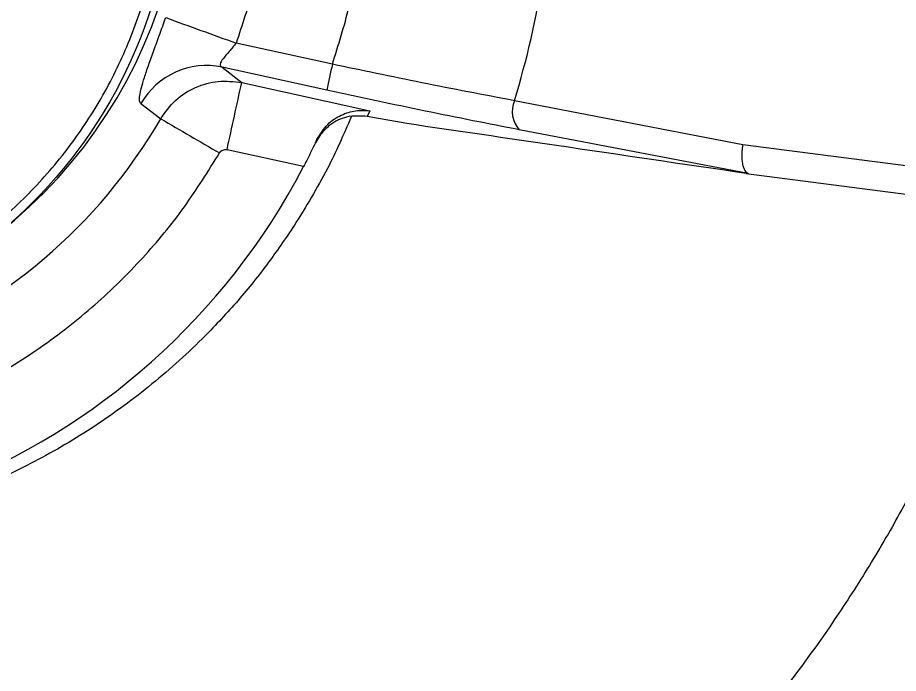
# Model space of a CAD drawing. Header units: millimetres. Extents: x 2642 to 4256, y 821 to 2003.
# Drawn here: x 3262.1 to 3358.3, y 1194.1 to 1265.8 of the extents above; entities that cross this region are included whole.
import ezdxf

# ---------------------------------------------------------------- set-up
doc = ezdxf.new("R2010")
doc.units = ezdxf.units.MM

msp = doc.modelspace()

# ---------------------------------------------------------------- linework, layer by layer
at = {"color": 7, "linetype": 'Continuous', "lineweight": 25}
for p, q in [((3296.515, 1260.687), (3286.006, 1262.994)), ((3284.466, 1260.372), (3286.608, 1258.677)), ((3295.895, 1257.863), (3284.466, 1260.372)), ((3286.608, 1258.677), (3300.597, 1255.605)), ((3341.338, 1251.895), (3316.393, 1256.702)), ((3275.598, 1256.378), (3277.756, 1254.727)), ((3300.597, 1255.605), (3300.321, 1254.991)), ((3304.639, 1254.199), (3300.321, 1254.991)), ((3295.22, 1253.018), (3294.662, 1252.103)), ((3341.919, 1248.737), (3316.896, 1253.533)), ((3294.662, 1252.103), (3294.822, 1252.459)), ((3375.17, 1247.493), (3341.338, 1251.895)), ((3293.368, 1249.513), (3285.003, 1251.349)), ((3341.717, 1248.752), (3367.301, 1245.452))]:
    msp.add_line(p, q, dxfattribs=at)
msp.add_circle((3226.642, 1282.693), 52.5, dxfattribs=at)
for centre, radius, start, end in [((3226.867, 1284.284), 53.574, 308.26934, 171.50515), ((3226.868, 1284.262), 93.672, 342.88971, 0.12059), ((3750.398, 2559.89), 1377.533, 249.958184, 250.298612), ((3282.784, 1252.265), 8.28, 78.27823, 150.21456), ((5090.741, 865.821), 1837.163, 167.588415, 167.678588), ((-1375.025, 2275.819), 4771.31, 347.60122, 347.691294), ((3319.228, 1255.527), 3.068, 157.4808, 220.53113), ((3226.867, 1284.205), 58.81, 253.09221, 329.91815), ((3965.004, 2429.381), 1360.927, 239.669618, 239.98259), ((3226.868, 1284.193), 75, 250.55137, 332.45778)]:
    msp.add_arc(centre, radius, start, end, dxfattribs=at)
for points, knots in [([(3226.434, 1113.962), (3228.995, 1113.987), (3232.575, 1114.021), (3237.844, 1114.3), (3242.309, 1114.636), (3247.625, 1115.201), (3253.194, 1115.974), (3259.007, 1116.985), (3264.978, 1118.241), (3271.054, 1119.751), (3277.192, 1121.522), (3283.358, 1123.556), (3289.521, 1125.856), (3295.658, 1128.421), (3301.746, 1131.251), (3307.766, 1134.345), (3313.698, 1137.7), (3319.527, 1141.312), (3325.237, 1145.177), (3330.813, 1149.291), (3336.24, 1153.649), (3341.506, 1158.243), (3346.597, 1163.067), (3351.502, 1168.115), (3356.209, 1173.378), (3360.707, 1178.848), (3364.985, 1184.516), (3369.034, 1190.373), (3372.843, 1196.41), (3376.405, 1202.616), (3379.71, 1208.981), (3382.751, 1215.493), (3385.52, 1222.142), (3388.01, 1228.917), (3390.216, 1235.804), (3392.131, 1242.793), (3393.749, 1249.871), (3395.067, 1257.025), (3396.08, 1264.241), (3396.784, 1271.509), (3397.177, 1278.813), (3397.256, 1286.141), (3397.019, 1293.479), (3396.465, 1300.813), (3395.593, 1308.131), (3394.402, 1315.418), (3392.894, 1322.661), (3391.069, 1329.845), (3388.929, 1336.958), (3386.475, 1343.986), (3383.71, 1350.914), (3380.637, 1357.731), (3377.26, 1364.421), (3373.583, 1370.973), (3369.609, 1377.373), (3365.344, 1383.609), (3360.793, 1389.667), (3355.961, 1395.535), (3350.854, 1401.201), (3345.477, 1406.654), (3340.03, 1411.701), (3334.557, 1416.354), (3329.099, 1420.623), (3323.474, 1424.666), (3317.692, 1428.474), (3311.765, 1432.042), (3305.703, 1435.364), (3299.517, 1438.434), (3293.22, 1441.248), (3286.826, 1443.8), (3280.351, 1446.086), (3273.814, 1448.102), (3267.239, 1449.845), (3260.666, 1451.309), (3254.172, 1452.491), (3247.882, 1453.388), (3242.359, 1453.972), (3237.476, 1454.339), (3232.652, 1454.579), (3226.677, 1454.696), (3221.161, 1454.586), (3215.891, 1454.314), (3211.427, 1453.976), (3206.111, 1453.411), (3200.542, 1452.638), (3194.729, 1451.628), (3188.757, 1450.372), (3182.681, 1448.861), (3176.543, 1447.091), (3170.378, 1445.056), (3164.215, 1442.757), (3158.078, 1440.192), (3151.99, 1437.361), (3145.97, 1434.268), (3140.037, 1430.913), (3134.208, 1427.301), (3128.498, 1423.435), (3122.923, 1419.321), (3117.496, 1414.964), (3112.23, 1410.37), (3107.139, 1405.545), (3102.234, 1400.497), (3097.527, 1395.235), (3093.029, 1389.765), (3088.751, 1384.096), (3084.702, 1378.239), (3080.893, 1372.202), (3077.331, 1365.997), (3074.026, 1359.632), (3070.983, 1353.12), (3068.221, 1346.468), (3065.884, 1340.186), (3064.606, 1336.081), (3064.042, 1334.273)], [0, 0, 0, 0, 0.0102074, 0.014274, 0.021037, 0.0280561, 0.0355867, 0.0434511, 0.0515783, 0.0599113, 0.0684099, 0.0770439, 0.085791, 0.0946336, 0.1035582, 0.112554, 0.1216124, 0.1307262, 0.1398897, 0.1490979, 0.1583469, 0.1676331, 0.1769537, 0.1863062, 0.1956884, 0.2050985, 0.2145348, 0.2239961, 0.233481, 0.2429885, 0.2525178, 0.262068, 0.2716385, 0.2812287, 0.2908382, 0.3004664, 0.3101132, 0.3197782, 0.3294613, 0.3391624, 0.3488814, 0.3586183, 0.3683733, 0.3781464, 0.387938, 0.3977483, 0.4075776, 0.4174265, 0.4272956, 0.4371854, 0.4470968, 0.4570307, 0.4669882, 0.4769704, 0.486979, 0.4970156, 0.5070822, 0.5171812, 0.5273154, 0.5374882, 0.5477037, 0.5569145, 0.5661226, 0.5753266, 0.5845258, 0.5937191, 0.6029052, 0.6120821, 0.6212471, 0.6303962, 0.6395236, 0.6486197, 0.6576679, 0.6666375, 0.6754633, 0.6839789, 0.6919633, 0.6976055, 0.7035012, 0.7112199, 0.7214273, 0.7254939, 0.7322569, 0.739276, 0.7468066, 0.754671, 0.7627982, 0.7711312, 0.7796298, 0.7882638, 0.7970109, 0.8058535, 0.8147781, 0.8237739, 0.8328323, 0.8419461, 0.8511096, 0.8603178, 0.8695668, 0.878853, 0.8881736, 0.8975261, 0.9069083, 0.9163184, 0.9257547, 0.935216, 0.9447009, 0.9542084, 0.9637377, 0.9732879, 0.9828584, 0.9924486, 1, 1, 1, 1]), ([(3275.598, 1256.378), (3275.539, 1256.462), (3275.421, 1256.629), (3275.455, 1257.237), (3275.632, 1258.083), (3275.966, 1259.205), (3276.428, 1260.568), (3277.004, 1262.169), (3277.641, 1263.924), (3278.088, 1265.164), (3278.309, 1265.776)], [0, 0, 0, 0, 0.126214, 0.251285, 0.377437, 0.500627, 0.625777, 0.750108, 0.876543, 1, 1, 1, 1]), ([(3286.006, 1262.994), (3285.746, 1262.682), (3285.232, 1262.066), (3284.641, 1261.397), (3284.336, 1260.956), (3284.227, 1260.687), (3284.257, 1260.48), (3284.395, 1260.409), (3284.466, 1260.372)], [0, 0, 0, 0, 0.261618, 0.516155, 0.63762, 0.75553, 0.874054, 1, 1, 1, 1]), ([(3316.393, 1256.702), (3314.716, 1257.019), (3311.422, 1257.64), (3306.35, 1258.645), (3301.389, 1259.657), (3298.117, 1260.349), (3296.515, 1260.687)], [0, 0, 0, 0, 0.264564, 0.519429, 0.764578, 1, 1, 1, 1]), ([(3277.756, 1254.727), (3278.26, 1255.437), (3279.268, 1256.856), (3281.508, 1258.249), (3284.036, 1258.98), (3285.75, 1258.778), (3286.608, 1258.677)], [0, 0, 0, 0, 0.250367, 0.5005248, 0.7501034, 1, 1, 1, 1]), ([(3316.896, 1253.533), (3315.227, 1253.856), (3311.889, 1254.503), (3306.654, 1255.566), (3301.309, 1256.684), (3297.704, 1257.469), (3295.895, 1257.863)], [0, 0, 0, 0, 0.249246, 0.498721, 0.74852, 1, 1, 1, 1]), ([(3294.822, 1252.459), (3295.194, 1253.054), (3295.936, 1254.243), (3297.481, 1255.195), (3299.057, 1255.696), (3300.083, 1255.635), (3300.597, 1255.605)], [0, 0, 0, 0, 0.24995, 0.499748, 0.749458, 1, 1, 1, 1]), ([(3298.57, 1254.922), (3297.742, 1253.018), (3295.963, 1248.922), (3293.626, 1245.135), (3292.375, 1243.108)], [0, 0, 0, 0, 0.4650125, 1, 1, 1, 1]), ([(3300.321, 1254.991), (3299.568, 1255.032), (3298.173, 1255.109), (3296.348, 1254.255), (3295.543, 1253.372), (3295.22, 1253.018)], [0, 0, 0, 0, 0.413014, 0.764531, 1, 1, 1, 1]), ([(3341.717, 1248.752), (3334.816, 1249.766), (3322.492, 1251.576), (3310.094, 1253.398), (3304.639, 1254.199)], [0, 0, 0, 0, 0.56, 1, 1, 1, 1]), ([(3294.822, 1252.459), (3294.462, 1251.702), (3294, 1250.734), (3293.482, 1249.733), (3293.368, 1249.513)], [0, 0, 0, 0, 0.780789, 1, 1, 1, 1]), ([(3341.338, 1251.895), (3341.331, 1251.857), (3341.312, 1251.747), (3341.258, 1251.38), (3341.204, 1250.684), (3341.258, 1249.935), (3341.4, 1249.393), (3341.589, 1248.959), (3341.789, 1248.825), (3341.919, 1248.737)], [0, 0, 0, 0, 0.026071, 0.075336, 0.251028, 0.500322, 0.632163, 0.760999, 1, 1, 1, 1]), ([(3207.603, 1220.817), (3209.867, 1220.204), (3214.446, 1218.965), (3221.592, 1218.04), (3228.959, 1217.845), (3236.447, 1218.504), (3243.92, 1220.034), (3251.203, 1222.428), (3258.161, 1225.645), (3264.668, 1229.624), (3270.594, 1234.25), (3275.848, 1239.418), (3280.443, 1244.968), (3282.945, 1248.998), (3284.182, 1250.991)], [0, 0, 0, 0, 0.079193, 0.160159, 0.242783, 0.327855, 0.413641, 0.5, 0.586354, 0.67214, 0.757217, 0.839835, 0.920804, 1, 1, 1, 1]), ([(3284.182, 1250.991), (3284.229, 1251.056), (3284.322, 1251.187), (3284.53, 1251.315), (3284.764, 1251.379), (3284.923, 1251.359), (3285.003, 1251.349)], [0, 0, 0, 0, 0.2507416, 0.5006285, 0.7498502, 1, 1, 1, 1]), ([(3341.919, 1248.737), (3341.925, 1248.735), (3341.938, 1248.729), (3341.921, 1248.727), (3341.852, 1248.733), (3341.769, 1248.745), (3341.717, 1248.752)], [0, 0, 0, 0, 0.114793, 0.26425, 0.542654, 1, 1, 1, 1]), ([(3292.375, 1243.108), (3291.385, 1241.648), (3289.385, 1238.699), (3285.995, 1234.558), (3281.741, 1230.013), (3276.494, 1225.329), (3270.213, 1220.783), (3263.578, 1216.927), (3256.638, 1213.782), (3249.442, 1211.284), (3244.472, 1210.224), (3241.983, 1209.693)], [0, 0, 0, 0, 0.081068, 0.163764, 0.248401, 0.373155, 0.49798, 0.622694, 0.748359, 0.873986, 1, 1, 1, 1]), ([(3371.164, 1242.234), (3370.864, 1241.172), (3369.927, 1237.867), (3368.021, 1232.416), (3365.462, 1225.888), (3362.578, 1219.477), (3359.392, 1213.189), (3355.904, 1207.04), (3352.119, 1201.044), (3348.043, 1195.215), (3343.68, 1189.566), (3339.036, 1184.111), (3334.117, 1178.861), (3329.108, 1174.005), (3324.053, 1169.533), (3318.995, 1165.435), (3313.767, 1161.561), (3308.379, 1157.919), (3302.843, 1154.516), (3297.17, 1151.358), (3291.373, 1148.451), (3285.466, 1145.8), (3279.462, 1143.411), (3273.38, 1141.289), (3267.24, 1139.436), (3261.073, 1137.858), (3254.929, 1136.559), (3248.92, 1135.547), (3243.353, 1134.836), (3238.507, 1134.391), (3234.038, 1134.113), (3230.133, 1133.975), (3227.533, 1133.966), (3226.485, 1133.962)], [0, 0, 0, 0, 0.017078, 0.053144, 0.089298, 0.125545, 0.161888, 0.198335, 0.23489, 0.271563, 0.308361, 0.345297, 0.382382, 0.419634, 0.453214, 0.486783, 0.520336, 0.55387, 0.58738, 0.62086, 0.654303, 0.687696, 0.721023, 0.754256, 0.787351, 0.820228, 0.85273, 0.884498, 0.914491, 0.939551, 0.959781, 0.98378, 1, 1, 1, 1]), ([(3241.983, 1209.693), (3243.49, 1208.167), (3246.884, 1204.729), (3251.851, 1199.785), (3256.963, 1194.739), (3261.755, 1190.042), (3266.468, 1185.448), (3270.641, 1181.398), (3274.282, 1177.876), (3277.482, 1174.789), (3280.476, 1171.904), (3283.647, 1168.857), (3286.801, 1165.831), (3289.845, 1162.914), (3291.398, 1161.427), (3292.172, 1160.687)], [0, 0, 0, 0, 0.075726, 0.170556, 0.250529, 0.336542, 0.419095, 0.500933, 0.565307, 0.626211, 0.690228, 0.751264, 0.835125, 0.917868, 1, 1, 1, 1]), ([(3285.71, 1160.9), (3285.104, 1161.522), (3283.871, 1162.787), (3281.745, 1164.972), (3279.383, 1167.401), (3277.042, 1169.813), (3274.794, 1172.134), (3272.689, 1174.312), (3270.454, 1176.627), (3268.091, 1179.08), (3264.956, 1182.342), (3260.931, 1186.547), (3255.987, 1191.742), (3250.863, 1197.173), (3245.684, 1202.711), (3242.231, 1206.477), (3240.504, 1208.36)], [0, 0, 0, 0, 0.058762, 0.119589, 0.182605, 0.247918, 0.295066, 0.343666, 0.393747, 0.445333, 0.498448, 0.594405, 0.695866, 0.797974, 0.898991, 1, 1, 1, 1])]:
    msp.add_open_spline(points, degree=3, knots=knots, dxfattribs=at)
for points in [[(3175.142, 1282.695), (3175.227, 1280.448), (3175.397, 1275.954), (3176.765, 1269.328), (3178.923, 1262.931), (3181.914, 1256.872), (3185.667, 1251.254), (3190.121, 1246.175), (3195.201, 1241.721), (3200.818, 1237.968), (3206.877, 1234.98), (3213.274, 1232.808), (3219.9, 1231.49), (3226.642, 1231.048), (3233.383, 1231.49), (3240.009, 1232.808), (3246.406, 1234.98), (3252.465, 1237.968), (3258.082, 1241.721), (3263.162, 1246.175), (3267.616, 1251.254), (3271.369, 1256.872), (3274.36, 1262.931), (3276.518, 1269.328), (3277.886, 1275.954), (3278.056, 1280.448), (3278.142, 1282.695)], [(3289.022, 1274.969), (3288.667, 1272.936), (3287.957, 1268.87), (3286.657, 1264.953), (3286.006, 1262.994)], [(3296.515, 1260.687), (3297.168, 1262.77), (3298.476, 1266.936), (3299.216, 1271.24), (3299.586, 1273.391)]]:
    msp.add_open_spline(points, degree=3, dxfattribs=at)

doc.saveas('drawing.dxf')
